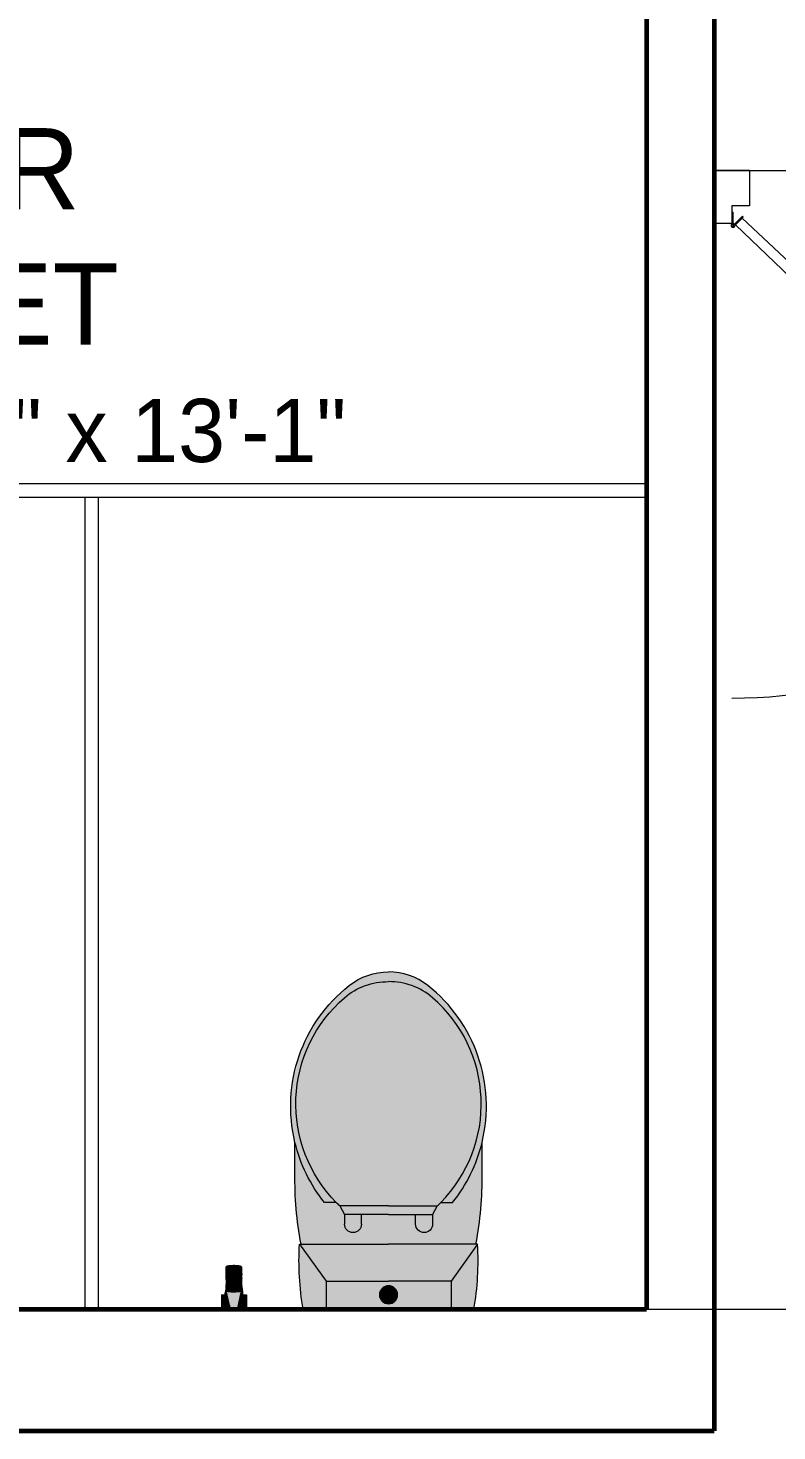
# Model space of a CAD drawing. Header units: feet. Extents: x 109753 to 150441, y 47761 to 75080.
# Drawn here: x 126543.4 to 126598.7, y 49274.4 to 49378 of the extents above; entities that cross this region are included whole.
import ezdxf

# ---------------------------------------------------------------- set-up
doc = ezdxf.new("R2010")
doc.units = ezdxf.units.FT
doc.header["$LTSCALE"] = 50
doc.header["$MEASUREMENT"] = 0
doc.linetypes.add('( Hidden )', pattern=[0.375, 0.25, -0.125])
doc.linetypes.add('CENTER', pattern=[2, 1.25, -0.25, 0.25, -0.25])
for name, color, linetype, lineweight in [('A-Furniture', 175, 'Continuous', 0), ('CENTRELINE', 146, 'CENTER', 18), ('door and windows', 4, 'Continuous', 13), ('DOORS', 7, 'Continuous', 15), ('TEXT', 181, 'Continuous', 13), ('WALL', 1, 'Continuous', 60)]:
    doc.layers.add(name, color=color, linetype=linetype, lineweight=lineweight)
doc.styles.add('GL_Imperial', font='GOTHIC.TTF', dxfattribs={"height": 8})

# ---------------------------------------------------------------- blocks, each defined once
blk = doc.blocks.new('*U539')
at = {"color": 9, "linetype": '( Hidden )', "lineweight": 0, "ltscale": 5, "true_color": 0xc7c8ca}
blk.add_line((30, 3), (0, 3), dxfattribs=at)
blk.add_arc((29, 1), 28, 180, 270, dxfattribs=at)
at = {"layer": 'DOORS'}
for p, q in [((0, 3), (0, 0)), ((2, 3), (0, 3)), ((2, 3), (2, 1)), ((28, 3), (28, 1)), ((28, 3), (30, 3)), ((30, 0), (30, 3)), ((1, 1), (1, 0)), ((2, 1), (1, 1)), ((28, 1), (29, 1)), ((29, 1), (29, 0)), ((28.349, 0.362), (28.389, 0.403)), ((28.349, 0.362), (28.818, -0.107)), ((28.389, 0.403), (28.841, -0.049)), ((28.943, 0.632), (28.943, -0.006)), ((28.943, 0.632), (29, 0.632)), ((29, 0.632), (29, -0.032)), ((1, 0), (0, 0)), ((29, 0), (30, 0))]:
    blk.add_line(p, q, dxfattribs=at)
at = {"layer": 'DOORS', "color": 8}
for p, q in [((9.025, -16.047), (9.135, -15.944)), ((9.146, -15.956), (9.135, -15.944)), ((9.848, -16.513), (9.302, -15.85)), ((9.93, -16.437), (9.411, -15.749)), ((9.969, -16.393), (9.459, -15.718)), ((9.309, -17.012), (8.669, -16.459)), ((9.355, -16.975), (8.702, -16.412)), ((9.437, -16.899), (8.811, -16.311)), ((9.025, -16.047), (8.915, -16.15)), ((8.927, -16.162), (8.915, -16.15)), ((9.542, -16.801), (8.935, -16.195)), ((9.746, -16.609), (9.178, -15.967)), ((9.828, -16.773), (9.751, -16.691)), ((9.887, -16.719), (9.809, -16.636)), ((9.924, -16.684), (9.847, -16.601)), ((9.942, -16.667), (9.865, -16.584)), ((10.25, -16.645), (9.977, -16.775)), ((10.407, -16.498), (10.033, -16.722)), ((9.385, -17.455), (9.633, -17.097)), ((9.584, -17.003), (9.507, -16.92)), ((9.602, -16.986), (9.524, -16.903)), ((9.542, -17.308), (9.69, -17.044)), ((9.639, -16.951), (9.562, -16.868)), ((9.698, -16.896), (9.62, -16.814)), ((9.708, -17.153), (9.751, -16.987)), ((9.841, -17.029), (9.818, -16.924)), ((9.952, -16.925), (9.849, -16.895)), ((10.084, -16.801), (9.916, -16.833)), ((10.711, -17.471), (10.669, -17.637)), ((10.877, -17.315), (10.73, -17.579)), ((11.035, -17.168), (10.786, -17.526)), ((10.012, -18.126), (10.386, -17.901)), ((10.17, -17.978), (10.442, -17.848)), ((10.336, -17.823), (10.504, -17.791)), ((10.451, -18.23), (10.96, -18.905)), ((10.468, -17.699), (10.571, -17.728)), ((10.477, -17.957), (10.554, -18.039)), ((10.49, -18.187), (11.009, -18.875)), ((10.495, -17.94), (10.572, -18.022)), ((10.533, -17.905), (10.61, -17.987)), ((10.571, -18.11), (11.117, -18.773)), ((10.579, -17.595), (10.602, -17.699)), ((10.591, -17.85), (10.668, -17.932)), ((10.676, -18.012), (11.241, -18.657)), ((10.722, -17.728), (10.799, -17.81)), ((10.78, -17.673), (10.857, -17.755)), ((10.818, -17.638), (10.895, -17.72)), ((10.836, -17.621), (10.913, -17.703)), ((10.881, -17.82), (11.485, -18.429)), ((10.983, -17.725), (11.609, -18.312)), ((11.065, -17.648), (11.717, -18.211)), ((11.11, -17.612), (11.751, -18.165)), ((11.273, -18.667), (11.285, -18.68)), ((11.395, -18.577), (11.285, -18.68)), ((11.395, -18.577), (11.505, -18.474)), ((11.493, -18.461), (11.505, -18.474))]:
    blk.add_line(p, q, dxfattribs=at)
at = {"layer": 'DOORS', "color": 1}
for p, q in [((9.362, -15.754), (9.036, -16.059)), ((9.427, -15.733), (9.057, -16.081)), ((9.382, -15.776), (9.362, -15.754)), ((9.962, -16.337), (9.512, -15.741)), ((8.686, -16.428), (9.057, -16.081)), ((9.253, -17.001), (8.688, -16.513)), ((8.711, -16.364), (9.036, -16.059)), ((8.731, -16.385), (8.711, -16.364)), ((9.33, -16.999), (9.643, -16.706)), ((9.955, -16.413), (9.643, -16.706)), ((9.876, -16.574), (9.686, -16.752)), ((9.957, -16.653), (9.763, -16.835)), ((9.949, -16.661), (9.871, -16.578)), ((9.875, -16.489), (9.879, -16.493)), ((10.034, -16.652), (10.037, -16.655)), ((10.119, -16.649), (10.114, -16.654)), ((10.456, -16.441), (10.119, -16.649)), ((10.543, -16.45), (10.537, -16.444)), ((9.325, -17.501), (9.555, -17.178)), ((9.41, -16.924), (9.415, -16.928)), ((9.495, -16.931), (9.686, -16.752)), ((9.577, -17.009), (9.5, -16.926)), ((9.555, -17.178), (9.559, -17.173)), ((9.563, -17.093), (9.565, -17.097)), ((9.569, -17.017), (9.763, -16.835)), ((10.857, -17.53), (10.854, -17.527)), ((10.865, -17.446), (10.86, -17.45)), ((11.095, -17.123), (10.865, -17.446)), ((11.091, -17.036), (11.097, -17.042)), ((9.328, -17.588), (9.322, -17.581)), ((9.877, -18.174), (9.883, -18.18)), ((9.963, -18.183), (10.3, -17.975)), ((10.3, -17.975), (10.305, -17.97)), ((10.385, -17.972), (10.382, -17.969)), ((10.458, -18.287), (10.908, -18.883)), ((10.462, -17.971), (10.657, -17.789)), ((10.464, -18.211), (10.777, -17.917)), ((10.471, -17.963), (10.548, -18.045)), ((10.545, -18.135), (10.541, -18.13)), ((10.543, -18.05), (10.734, -17.871)), ((10.851, -17.607), (10.657, -17.789)), ((10.924, -17.693), (10.734, -17.871)), ((11.09, -17.624), (10.777, -17.917)), ((10.842, -17.615), (10.919, -17.697)), ((11.009, -17.7), (11.005, -17.695)), ((11.166, -17.623), (11.732, -18.111)), ((11.734, -18.196), (11.363, -18.543)), ((11.709, -18.26), (11.383, -18.564)), ((11.688, -18.238), (11.709, -18.26)), ((10.992, -18.89), (11.363, -18.543)), ((11.038, -18.848), (11.058, -18.869)), ((11.058, -18.869), (11.383, -18.564))]:
    blk.add_line(p, q, dxfattribs=at)
at = {"layer": 'DOORS'}
blk.add_lwpolyline([(28.796, -0.085), (9.225, -18.819), (8.639, -18.233), (28.416, 0.295)], dxfattribs=at)
for radius in [0.111, 0.0537]:
    blk.add_circle((28.929, -0.116), radius, dxfattribs=at)
at = {"layer": 'DOORS', "color": 1}
for centre, start, end in [((9.466, -15.775), 37.05764, 133.13402), ((8.725, -16.47), 133.13402, 229.21039), ((9.837, -16.532), 313.13402, 43.13402), ((9.916, -16.371), 313.13402, 37.05764), ((9.996, -16.695), 48.39126, 133.13402), ((10.075, -16.612), 228.39126, 313.13402), ((10.495, -16.483), 43.13402, 133.13402), ((9.291, -16.958), 229.21039, 313.13402), ((9.364, -17.542), 133.13402, 223.13402), ((9.456, -16.889), 223.13402, 313.13402), ((9.608, -17.058), 133.13402, 217.87677), ((9.52, -17.132), 313.13402, 37.87677), ((10.899, -17.492), 133.13402, 217.87677), ((10.812, -17.565), 313.13402, 37.87677), ((11.056, -17.081), 313.13402, 43.13402), ((9.924, -18.141), 223.13402, 313.13402), ((10.344, -18.012), 48.39126, 133.13402), ((10.423, -17.929), 228.39126, 313.13402), ((10.503, -18.252), 133.13402, 217.05764), ((10.582, -18.091), 133.13402, 223.13402), ((10.963, -17.734), 43.13402, 133.13402), ((11.129, -17.666), 49.21039, 133.13402), ((11.695, -18.154), 313.13402, 49.21039), ((10.953, -18.848), 217.05764, 313.13402)]:
    blk.add_arc(centre, 0.0571, start, end, dxfattribs=at)
blk = doc.blocks.new('toilet')
at = {"true_color": 0xaaabad}
h = blk.add_hatch(color=253, dxfattribs=at)
h.dxf.hatch_style = 1
h.paths.add_polyline_path([(-0.1212, 0), (-0.1657, 0, 0.056711), (-0.1727, -0.126), (-0.1212, -0.054)])
at = {"true_color": 0xcecdcb}
h = blk.add_hatch(color=254, dxfattribs=at)
h.dxf.hatch_style = 1
h.paths.add_polyline_path([(0.1213, -0.054), (0.1213, 0), (-0.1212, 0), (-0.1212, -0.054), (0, -0.054)])
h.paths.add_polyline_path([(-0.0176, -0.0279, -1), (0.0176, -0.0279, -1)], flags=16)
h.paths.add_polyline_path([(-0.0154, -0.0279, -1), (0.0154, -0.0279, -1)], flags=0)
at = {"true_color": 0xaaabad}
h = blk.add_hatch(color=253, dxfattribs=at)
h.dxf.hatch_style = 1
h.paths.add_polyline_path([(0.1657, 0), (0.1213, 0), (0.1213, -0.054), (0.1727, -0.126, 0.056711)])
h = blk.add_hatch(color=253, dxfattribs=at)
h.dxf.hatch_style = 1
h.paths.add_polyline_path([(-0.3242, -0.0279), (-0.3167, -0.0279), (-0.3129, -0.0279), (-0.3086, -0.0078), (-0.3086, -0.0001), (-0.3242, -0.0001)])
at = {"true_color": 0xcecdcb}
h = blk.add_hatch(color=254, dxfattribs=at)
h.dxf.hatch_style = 1
h.paths.add_polyline_path([(-0.2924, -0.002, 0.362033), (-0.2934, -0.0011), (-0.2999, -0.0011), (-0.3064, -0.0011, 0.362033), (-0.3074, -0.002), (-0.3146, -0.0355), (-0.3146, -0.0356), (-0.3144, -0.0352), (-0.3137, -0.0347), (-0.3126, -0.0343), (-0.311, -0.0339), (-0.309, -0.0336), (-0.3067, -0.0333), (-0.3042, -0.0332), (-0.3015, -0.0331), (-0.2987, -0.0331), (-0.296, -0.0331), (-0.2935, -0.0333), (-0.2911, -0.0335), (-0.2891, -0.0339), (-0.2874, -0.0342), (-0.2862, -0.0346), (-0.2855, -0.0351), (-0.2852, -0.0356)])
at = {"true_color": 0xaaabad}
h = blk.add_hatch(color=253, dxfattribs=at)
h.dxf.hatch_style = 1
h.paths.add_polyline_path([(-0.3064, -0.0011), (-0.2999, -0.0011), (-0.2934, -0.0011, -0.362033), (-0.2924, -0.002), (-0.2912, -0.0078), (-0.2912, -0.0001), (-0.3086, -0.0001), (-0.3086, -0.0078), (-0.3074, -0.002, -0.362033)])
h = blk.add_hatch(color=253, dxfattribs=at)
h.dxf.hatch_style = 1
h.paths.add_polyline_path([(-0.2868, -0.0279), (-0.2831, -0.0279), (-0.2756, -0.0279), (-0.2756, -0.0001), (-0.2912, -0.0001), (-0.2912, -0.0078)])
at = {"true_color": 0x646d72}
h = blk.add_hatch(color=251, dxfattribs=at)
h.dxf.hatch_style = 1
h.paths.add_polyline_path([(-0.0154, -0.0279, 1), (0.0154, -0.0279, 1)], flags=0)
h.paths.add_polyline_path([(0.0176, -0.0279, 1), (-0.0176, -0.0279, 1)])
h.paths.add_polyline_path([(0.0154, -0.0279, -1), (-0.0154, -0.0279, -1)], flags=16)
at = {"true_color": 0xaaabad}
h = blk.add_hatch(color=253, dxfattribs=at)
h.dxf.hatch_style = 1
h.paths.add_polyline_path([(0.0154, -0.0279, 1), (-0.0154, -0.0279, 1)])
at = {"true_color": 0x646d72}
h = blk.add_hatch(color=251, dxfattribs=at)
h.dxf.hatch_style = 1
h.paths.add_polyline_path([(-0.3129, -0.0279), (-0.3167, -0.0279), (-0.3168, -0.0309), (-0.3163, -0.0339), (-0.3146, -0.0478), (-0.3146, -0.0355)])
at = {"true_color": 0xcecdcb}
h = blk.add_hatch(color=254, dxfattribs=at)
h.dxf.hatch_style = 1
h.paths.add_polyline_path([(-0.2852, -0.0356), (-0.2855, -0.0351), (-0.2862, -0.0346), (-0.2874, -0.0342), (-0.2891, -0.0339), (-0.2911, -0.0335), (-0.2935, -0.0333), (-0.296, -0.0331), (-0.2987, -0.0331), (-0.3015, -0.0331), (-0.3042, -0.0332), (-0.3067, -0.0333), (-0.309, -0.0336), (-0.311, -0.0339), (-0.3126, -0.0343), (-0.3137, -0.0347), (-0.3144, -0.0352), (-0.3146, -0.0356), (-0.3146, -0.0478), (-0.3146, -0.0578), (-0.3144, -0.0574), (-0.3137, -0.0569), (-0.3126, -0.0565), (-0.311, -0.0561), (-0.309, -0.0558), (-0.3067, -0.0555), (-0.3042, -0.0553), (-0.3015, -0.0553), (-0.2987, -0.0552), (-0.296, -0.0553), (-0.2935, -0.0555), (-0.2911, -0.0557), (-0.2891, -0.056), (-0.2874, -0.0564), (-0.2862, -0.0568), (-0.2855, -0.0573), (-0.2852, -0.0577), (-0.2852, -0.0478)])
at = {"true_color": 0x646d72}
h = blk.add_hatch(color=251, dxfattribs=at)
h.dxf.hatch_style = 1
h.paths.add_polyline_path([(-0.283, -0.0309), (-0.2831, -0.0279), (-0.2868, -0.0279), (-0.2852, -0.0356), (-0.2852, -0.0478), (-0.2835, -0.0339)])
at = {"true_color": 0xaaabad}
h = blk.add_hatch(color=253, dxfattribs=at)
h.dxf.hatch_style = 1
h.paths.add_polyline_path([(0, -0.054), (-0.1212, -0.054), (-0.1727, -0.126), (-0.1695, -0.126), (0, -0.126), (0.1695, -0.126), (0.1727, -0.126), (0.1213, -0.054)])
at = {"true_color": 0x646d72}
h = blk.add_hatch(color=251, dxfattribs=at)
h.dxf.hatch_style = 1
h.paths.add_polyline_path([(-0.2874, -0.0564), (-0.2891, -0.056), (-0.2911, -0.0557), (-0.2935, -0.0555), (-0.296, -0.0553), (-0.2987, -0.0552), (-0.3015, -0.0553), (-0.3042, -0.0553), (-0.3067, -0.0555), (-0.309, -0.0558), (-0.311, -0.0561), (-0.3126, -0.0565), (-0.3137, -0.0569), (-0.3144, -0.0574), (-0.3146, -0.0578), (-0.3146, -0.0577, 0.37361), (-0.3145, -0.0606), (-0.3144, -0.0602), (-0.3137, -0.0598), (-0.3126, -0.0593), (-0.311, -0.0589), (-0.309, -0.0586), (-0.3067, -0.0584), (-0.3042, -0.0582), (-0.3015, -0.0581), (-0.2987, -0.0581), (-0.296, -0.0582), (-0.2935, -0.0583), (-0.2911, -0.0586), (-0.2891, -0.0589), (-0.2874, -0.0593), (-0.2862, -0.0597), (-0.2855, -0.0601), (-0.2852, -0.0606, 0.367488), (-0.2852, -0.0577), (-0.2855, -0.0573), (-0.2862, -0.0568)])
at = {"true_color": 0xcecdcb}
h = blk.add_hatch(color=254, dxfattribs=at)
h.dxf.hatch_style = 1
h.paths.add_polyline_path([(-0.2987, -0.0704), (-0.296, -0.0705), (-0.2922, -0.0707), (-0.2881, -0.0714), (-0.2862, -0.072), (-0.2852, -0.0726, 0.096235), (-0.2852, -0.0623), (-0.2852, -0.0606), (-0.2855, -0.0601), (-0.2862, -0.0597), (-0.2874, -0.0593), (-0.2891, -0.0589), (-0.2911, -0.0586), (-0.2935, -0.0583), (-0.296, -0.0582), (-0.2987, -0.0581), (-0.3015, -0.0581), (-0.3042, -0.0582), (-0.3067, -0.0584), (-0.309, -0.0586), (-0.311, -0.0589), (-0.3126, -0.0593), (-0.3137, -0.0598), (-0.3144, -0.0602), (-0.3146, -0.0607), (-0.3146, -0.0623, 0.094513), (-0.3147, -0.0724), (-0.312, -0.0714), (-0.309, -0.0709), (-0.3067, -0.0707), (-0.3042, -0.0705), (-0.3015, -0.0704)])
at = {"true_color": 0x646d72}
h = blk.add_hatch(color=251, dxfattribs=at)
h.dxf.hatch_style = 1
h.paths.add_polyline_path([(-0.3015, -0.0704), (-0.3042, -0.0705), (-0.3067, -0.0707), (-0.309, -0.0709), (-0.311, -0.0713), (-0.3126, -0.0716), (-0.3137, -0.0721), (-0.3144, -0.0725), (-0.3146, -0.073), (-0.3146, -0.0747, 0.302314), (-0.3147, -0.0774), (-0.3134, -0.0765), (-0.311, -0.0759), (-0.309, -0.0756), (-0.3067, -0.0753), (-0.3042, -0.0751), (-0.3015, -0.0751), (-0.2987, -0.075), (-0.296, -0.0751), (-0.2922, -0.0754), (-0.2881, -0.076), (-0.2862, -0.0766), (-0.2851, -0.0773, 0.296022), (-0.2852, -0.0747), (-0.2852, -0.0729), (-0.2855, -0.0724), (-0.2862, -0.072), (-0.2874, -0.0716), (-0.2891, -0.0712), (-0.2911, -0.0709), (-0.2935, -0.0706), (-0.296, -0.0705), (-0.2987, -0.0704)])
h = blk.add_hatch(color=251, dxfattribs=at)
h.dxf.hatch_style = 1
h.paths.add_polyline_path([(-0.2987, -0.0598), (-0.296, -0.0599), (-0.2935, -0.0601), (-0.2911, -0.0603), (-0.2891, -0.0606), (-0.2866, -0.0612), (-0.2852, -0.062), (-0.2852, -0.0606), (-0.2855, -0.0601), (-0.2862, -0.0597), (-0.2874, -0.0593), (-0.2891, -0.0589), (-0.2911, -0.0586), (-0.2935, -0.0583), (-0.296, -0.0582), (-0.2987, -0.0581), (-0.3015, -0.0581), (-0.3042, -0.0582), (-0.3067, -0.0584), (-0.309, -0.0586), (-0.311, -0.0589), (-0.3126, -0.0593), (-0.3137, -0.0598), (-0.3144, -0.0602), (-0.3146, -0.0607), (-0.3146, -0.062), (-0.3137, -0.0615), (-0.3126, -0.0611), (-0.311, -0.0607), (-0.309, -0.0604), (-0.3067, -0.0601), (-0.3042, -0.0599), (-0.3015, -0.0598)], flags=17)
at = {"true_color": 0xcecdcb}
h = blk.add_hatch(color=254, dxfattribs=at)
h.dxf.hatch_style = 1
h.paths.add_polyline_path([(-0.3015, -0.0751), (-0.3042, -0.0751), (-0.3067, -0.0753), (-0.309, -0.0756), (-0.311, -0.0759), (-0.3126, -0.0763), (-0.3137, -0.0767), (-0.3144, -0.0772), (-0.3146, -0.0776), (-0.3146, -0.0821), (-0.3133, -0.0814), (-0.3119, -0.081), (-0.31, -0.0806), (-0.3078, -0.0803), (-0.3052, -0.0801), (-0.3025, -0.08), (-0.2997, -0.0799), (-0.2968, -0.08), (-0.2941, -0.0801), (-0.2916, -0.0804), (-0.2894, -0.0807), (-0.2867, -0.0813), (-0.2852, -0.0821), (-0.2852, -0.0775), (-0.2855, -0.0771), (-0.2862, -0.0766), (-0.2874, -0.0762), (-0.2891, -0.0758), (-0.2911, -0.0755), (-0.2935, -0.0753), (-0.296, -0.0751), (-0.2987, -0.075)])
at = {"true_color": 0x646d72}
h = blk.add_hatch(color=251, dxfattribs=at)
h.dxf.hatch_style = 1
h.paths.add_polyline_path([(-0.2855, -0.082), (-0.2863, -0.0815), (-0.2876, -0.0811), (-0.2894, -0.0807), (-0.2916, -0.0804), (-0.2941, -0.0801), (-0.2968, -0.08), (-0.2997, -0.0799), (-0.3025, -0.08), (-0.3052, -0.0801), (-0.3078, -0.0803), (-0.31, -0.0806), (-0.3119, -0.081), (-0.3133, -0.0814), (-0.3142, -0.0819), (-0.3146, -0.0824), (-0.3146, -0.0824), (-0.3144, -0.0829), (-0.3137, -0.0834), (-0.3126, -0.0838), (-0.311, -0.0842), (-0.309, -0.0845), (-0.3067, -0.0847), (-0.3042, -0.0849), (-0.3015, -0.085), (-0.2987, -0.085), (-0.296, -0.0849), (-0.2935, -0.0848), (-0.2911, -0.0845), (-0.2891, -0.0842), (-0.2874, -0.0839), (-0.2862, -0.0834), (-0.2855, -0.083), (-0.2852, -0.0825)])
at = {"true_color": 0xaaabad}
h = blk.add_hatch(color=253, dxfattribs=at)
h.dxf.hatch_style = 1
h.paths.add_polyline_path([(-0.1814, -0.2634), (-0.1814, -0.3235, -0.11024), (-0.1242, -0.2069), (-0.1014, -0.2069, -0.008985), (-0.0945, -0.2001), (-0.0853, -0.1833), (-0.0853, -0.165, -1), (-0.0525, -0.165), (-0.0525, -0.1833), (0, -0.1833), (0.0525, -0.1833), (0.0525, -0.165, -1), (0.0853, -0.165), (0.0853, -0.1833), (0.0945, -0.2001, -0.008985), (0.1014, -0.2069), (0.1242, -0.2069, -0.11024), (0.1814, -0.3235), (0.1814, -0.2634, 0.052199), (0.1695, -0.126), (0, -0.126), (-0.1695, -0.126, 0.052199)])
at = {"true_color": 0x646d72}
h = blk.add_hatch(color=251, dxfattribs=at)
h.dxf.hatch_style = 1
h.paths.add_polyline_path([(-0.0525, -0.1833), (-0.0525, -0.165, 1), (-0.0853, -0.165), (-0.0853, -0.1833)])
h = blk.add_hatch(color=251, dxfattribs=at)
h.dxf.hatch_style = 1
h.paths.add_polyline_path([(0.0525, -0.1833), (0.0853, -0.1833), (0.0853, -0.165, 1), (0.0525, -0.165)])
h = blk.add_hatch(color=251, dxfattribs=at)
h.dxf.hatch_style = 1
h.paths.add_polyline_path([(0.0945, -0.2001), (0.0853, -0.1833), (0.0525, -0.1833), (0, -0.1833), (-0.0525, -0.1833), (-0.0853, -0.1833), (-0.0945, -0.2001), (0, -0.2001)])
h = blk.add_hatch(color=251, dxfattribs=at)
h.dxf.hatch_style = 1
h.paths.add_polyline_path([(0.0853, -0.604, -0.182634), (0, -0.6351, -0.182634), (-0.0853, -0.604, -0.434217), (-0.1014, -0.2069), (-0.1242, -0.2069, 0.11024), (-0.1814, -0.3235, 0.292914), (-0.0762, -0.6277, 0.16845), (0, -0.6541, 0.16845), (0.0762, -0.6277, 0.292914), (0.1814, -0.3235, 0.11024), (0.1242, -0.2069), (0.1014, -0.2069, -0.434217)])
at = {"true_color": 0xcecdcb}
h = blk.add_hatch(color=254, dxfattribs=at)
h.dxf.hatch_style = 1
h.paths.add_polyline_path([(0, -0.6351, 0.182634), (0.0853, -0.604, 0.434217), (0.1014, -0.2069, 0.008985), (0.0945, -0.2001), (0, -0.2001), (-0.0945, -0.2001, 0.008985), (-0.1014, -0.2069, 0.434217), (-0.0853, -0.604, 0.182634)])
blk.add_line((-0.3242, -0.0001), (-0.2756, -0.0001))
at = {"linetype": 'Continuous'}
for p, q in [((-0.3242, -0.0279), (-0.3242, -0.0001)), ((-0.2756, -0.0279), (-0.2756, -0.0001)), ((-0.3242, -0.0279), (-0.3167, -0.0279)), ((-0.3146, -0.0478), (-0.3163, -0.0339)), ((-0.2852, -0.0478), (-0.2835, -0.0339)), ((-0.2852, -0.0577), (-0.2852, -0.0478)), ((-0.2831, -0.0279), (-0.2756, -0.0279)), ((-0.3146, -0.0606), (-0.3146, -0.0623)), ((-0.3146, -0.0729), (-0.3146, -0.0747)), ((-0.3146, -0.0776), (-0.3146, -0.0824)), ((-0.2852, -0.0623), (-0.2852, -0.0606)), ((-0.2852, -0.0747), (-0.2852, -0.0729)), ((-0.2852, -0.0824), (-0.2852, -0.0775))]:
    blk.add_line(p, q, dxfattribs=at)
at = {"color": 252, "linetype": 'Continuous', "lineweight": 5, "true_color": 0x939598}
for p, q in [((-0.3074, -0.002), (-0.3146, -0.0356)), ((-0.3086, -0.0078), (-0.3086, -0.0001)), ((-0.2999, -0.0011), (-0.3064, -0.0011)), ((-0.2999, -0.0011), (-0.2934, -0.0011)), ((-0.2924, -0.002), (-0.2852, -0.0356)), ((-0.2912, -0.0078), (-0.2912, -0.0001)), ((-0.3146, -0.0355), (-0.3146, -0.0478)), ((-0.2868, -0.0279), (-0.2831, -0.0279)), ((-0.2852, -0.0478), (-0.2852, -0.0356))]:
    blk.add_line(p, q, dxfattribs=at)
at = {"color": 7, "linetype": 'Continuous'}
blk.add_line((-0.3167, -0.0279), (-0.3129, -0.0279), dxfattribs=at)
at = {"color": 252, "lineweight": 5, "true_color": 0x939598}
for p, q in [((-0.0945, -0.2001), (-0.0853, -0.1833)), ((-0.0853, -0.1833), (-0.0853, -0.165)), ((-0.0525, -0.1833), (-0.0853, -0.1833)), ((-0.0525, -0.165), (-0.0525, -0.1833)), ((0, -0.1833), (-0.0525, -0.1833)), ((0, -0.1833), (0.0525, -0.1833)), ((0.0525, -0.165), (0.0525, -0.1833)), ((0.0525, -0.1833), (0.0853, -0.1833)), ((0.0853, -0.1833), (0.0853, -0.165)), ((0.0945, -0.2001), (0.0853, -0.1833))]:
    blk.add_line(p, q, dxfattribs=at)
for points in [[(-0.1657, 0, 0.056711), (-0.1727, -0.126), (-0.1695, -0.126)], [(0.1657, 0, -0.056711), (0.1727, -0.126), (0.1695, -0.126)], [(-0.1695, -0.1262, 0.052121), (-0.1814, -0.2634), (-0.1814, -0.3235, 0.14456)], [(0.1695, -0.1262, -0.052121), (0.1814, -0.2634), (0.1814, -0.3235, -0.14456)], [(-0.1814, -0.3235, 0.292914), (-0.0762, -0.6277, 0.16845), (0, -0.6541, 2.883082)], [(0.1814, -0.3235, -0.292914), (0.0762, -0.6277, -0.16845), (0, -0.6541, -2.883082)]]:
    blk.add_lwpolyline(points, format="xyb")
for points in [[(-0.1727, -0.126), (-0.1212, -0.054), (-0.1212, 0)], [(0.1727, -0.126), (0.1213, -0.054), (0.1213, 0)], [(-0.1212, -0.054), (0, -0.054)], [(0.1213, -0.054), (0, -0.054)]]:
    blk.add_lwpolyline(points, dxfattribs=at)
blk.add_lwpolyline([(0.1657, 0), (-0.1657, 0)])
at = {"linetype": 'Continuous', "flags": 128}
for points in [[(-0.3167, -0.0279), (-0.3168, -0.0309), (-0.3163, -0.0339)], [(-0.2835, -0.0339), (-0.283, -0.0309), (-0.2831, -0.0279)], [(-0.3146, -0.0824), (-0.3144, -0.0829), (-0.3137, -0.0834), (-0.3126, -0.0838), (-0.311, -0.0842), (-0.309, -0.0845), (-0.3067, -0.0847), (-0.3042, -0.0849), (-0.3015, -0.085), (-0.2987, -0.085), (-0.296, -0.0849), (-0.2935, -0.0848), (-0.2911, -0.0845), (-0.2891, -0.0842), (-0.2874, -0.0839), (-0.2862, -0.0834), (-0.2855, -0.083), (-0.2852, -0.0825)]]:
    blk.add_lwpolyline(points, dxfattribs=at)
at = {"color": 252, "linetype": 'Continuous', "lineweight": 5, "true_color": 0x939598, "flags": 128}
for points in [[(-0.2852, -0.0356), (-0.2855, -0.0351), (-0.2862, -0.0346), (-0.2874, -0.0342), (-0.2891, -0.0339), (-0.2911, -0.0335), (-0.2935, -0.0333), (-0.296, -0.0331), (-0.2987, -0.0331), (-0.3015, -0.0331), (-0.3042, -0.0332), (-0.3067, -0.0333), (-0.309, -0.0336), (-0.311, -0.0339), (-0.3126, -0.0343), (-0.3137, -0.0347), (-0.3144, -0.0352), (-0.3146, -0.0356)], [(-0.2852, -0.0577), (-0.2855, -0.0573), (-0.2862, -0.0568), (-0.2874, -0.0564), (-0.2891, -0.056), (-0.2911, -0.0557), (-0.2935, -0.0555), (-0.296, -0.0553), (-0.2987, -0.0552), (-0.3015, -0.0553), (-0.3042, -0.0553), (-0.3067, -0.0555), (-0.309, -0.0558), (-0.311, -0.0561), (-0.3126, -0.0565), (-0.3137, -0.0569), (-0.3144, -0.0574), (-0.3146, -0.0578), (-0.3146, -0.0478)], [(-0.2852, -0.0606), (-0.2855, -0.0601), (-0.2862, -0.0597), (-0.2874, -0.0593), (-0.2891, -0.0589), (-0.2911, -0.0586), (-0.2935, -0.0583), (-0.296, -0.0582), (-0.2987, -0.0581), (-0.3015, -0.0581), (-0.3042, -0.0582), (-0.3067, -0.0584), (-0.309, -0.0586), (-0.311, -0.0589), (-0.3126, -0.0593), (-0.3137, -0.0598), (-0.3144, -0.0602), (-0.3146, -0.0607)], [(-0.2852, -0.0623), (-0.2855, -0.0619), (-0.2862, -0.0614), (-0.2874, -0.061), (-0.2891, -0.0606), (-0.2911, -0.0603), (-0.2935, -0.0601), (-0.296, -0.0599), (-0.2987, -0.0598), (-0.3015, -0.0598), (-0.3042, -0.0599), (-0.3067, -0.0601), (-0.309, -0.0604), (-0.311, -0.0607), (-0.3126, -0.0611), (-0.3137, -0.0615), (-0.3144, -0.0619), (-0.3146, -0.0624)], [(-0.2852, -0.0729), (-0.2855, -0.0724), (-0.2862, -0.072), (-0.2874, -0.0716), (-0.2891, -0.0712), (-0.2911, -0.0709), (-0.2935, -0.0706), (-0.296, -0.0705), (-0.2987, -0.0704), (-0.3015, -0.0704), (-0.3042, -0.0705), (-0.3067, -0.0707), (-0.309, -0.0709), (-0.311, -0.0713), (-0.3126, -0.0716), (-0.3137, -0.0721), (-0.3144, -0.0725), (-0.3146, -0.073)], [(-0.2852, -0.0747), (-0.2855, -0.0742), (-0.2862, -0.0738), (-0.2874, -0.0733), (-0.2891, -0.073), (-0.2911, -0.0727), (-0.2935, -0.0724), (-0.296, -0.0722), (-0.2987, -0.0722), (-0.3015, -0.0722), (-0.3042, -0.0723), (-0.3067, -0.0724), (-0.309, -0.0727), (-0.311, -0.073), (-0.3126, -0.0734), (-0.3137, -0.0738), (-0.3144, -0.0743), (-0.3146, -0.0747)], [(-0.2852, -0.0775), (-0.2855, -0.0771), (-0.2862, -0.0766), (-0.2874, -0.0762), (-0.2891, -0.0758), (-0.2911, -0.0755), (-0.2935, -0.0753), (-0.296, -0.0751), (-0.2987, -0.075), (-0.3015, -0.0751), (-0.3042, -0.0751), (-0.3067, -0.0753), (-0.309, -0.0756), (-0.311, -0.0759), (-0.3126, -0.0763), (-0.3137, -0.0767), (-0.3144, -0.0772), (-0.3146, -0.0776)]]:
    blk.add_lwpolyline(points, dxfattribs=at)
at = {"color": 7, "linetype": 'Continuous', "flags": 128}
blk.add_lwpolyline([(-0.2852, -0.0824), (-0.2855, -0.082), (-0.2863, -0.0815), (-0.2876, -0.0811), (-0.2894, -0.0807), (-0.2916, -0.0804), (-0.2941, -0.0801), (-0.2968, -0.08), (-0.2997, -0.0799), (-0.3025, -0.08), (-0.3052, -0.0801), (-0.3078, -0.0803), (-0.31, -0.0806), (-0.3119, -0.081), (-0.3133, -0.0814), (-0.3142, -0.0819), (-0.3146, -0.0824)], dxfattribs=at)
at = {"color": 7}
for points in [[(-0.1695, -0.126), (0, -0.126)], [(0.1695, -0.126), (0, -0.126)]]:
    blk.add_lwpolyline(points, dxfattribs=at)
at = {"color": 252, "lineweight": 5, "true_color": 0x939598}
for points in [[(-0.1242, -0.2069, 0.11024), (-0.1814, -0.3235, 0.16845)], [(-0.1014, -0.2069), (-0.1242, -0.2069, 0.416606)], [(0.1014, -0.2069), (0.1242, -0.2069, -0.416606)], [(0.1242, -0.2069, -0.11024), (0.1814, -0.3235, -0.16845)]]:
    blk.add_lwpolyline(points, format="xyb", dxfattribs=at)
at = {"color": 7}
for points in [[(-0.1014, -0.2069, 0.434217), (-0.0853, -0.604, 0.182634), (0, -0.6351, 2.693815)], [(-0.0945, -0.2001, 0.008985), (-0.1014, -0.2069, 0.182634)], [(0, -0.2001), (-0.0945, -0.2001, 0.008985)], [(0, -0.2001), (0.0945, -0.2001, -0.444938)], [(0.1014, -0.2069, -0.434217), (0.0853, -0.604, -0.182634), (0, -0.6351, -2.693815)], [(0.0945, -0.2001, -0.008985), (0.1014, -0.2069, -0.182634)]]:
    blk.add_lwpolyline(points, format="xyb", dxfattribs=at)
blk.add_circle((0, -0.0279), 0.0176)
at = {"color": 8}
blk.add_circle((0, -0.0279), 0.0154, dxfattribs=at)
at = {"color": 252, "linetype": 'Continuous', "lineweight": 5, "true_color": 0x939598}
for centre, start, end in [((-0.3064, -0.0022), 90, 169.6077), ((-0.2934, -0.0022), 10.3923, 90)]:
    blk.add_arc(centre, 0.00104, start, end, dxfattribs=at)
at = {"linetype": 'Continuous'}
for centre, radius, start, end in [((-0.3129, -0.0592), 0.0022, 139.3773, 220.3556), ((-0.2881, -0.0676), 0.027, 168.7018, 191.2982), ((-0.3126, -0.0761), 0.00244, 143.8457, 216.1543), ((-0.2869, -0.0592), 0.0022, 319.6444, 40.3556), ((-0.3117, -0.0676), 0.027, 348.7018, 11.2982), ((-0.2872, -0.0761), 0.00244, 323.8457, 36.1543)]:
    blk.add_arc(centre, radius, start, end, dxfattribs=at)
at = {"color": 252, "lineweight": 5, "true_color": 0x939598}
for centre in [(-0.0689, -0.165), (0.0689, -0.165)]:
    blk.add_arc(centre, 0.0164, 0, 180, dxfattribs=at)

msp = doc.modelspace()

# ---------------------------------------------------------------- linework, layer by layer
at = {"layer": 'CENTRELINE', "ltscale": 35}
msp.add_line((126135.15, 49283.39), (127068.15, 49283.39), dxfattribs=at)
at = {"layer": 'door and windows'}
for p, q in [((126507.15, 49344.39), (126589.11, 49344.39)), ((126507.15, 49343.39), (126589.11, 49343.39)), ((126547.63, 49283.39), (126547.63, 49343.39)), ((126548.63, 49283.39), (126548.63, 49343.39))]:
    msp.add_line(p, q, dxfattribs=at)
at = {"layer": 'WALL'}
for p, q in [((126594.11, 49655.63), (126594.11, 49274.39)), ((126589.11, 49440.51), (126589.11, 49283.39)), ((126507.15, 49283.39), (126589.11, 49283.39)), ((126548.13, 49283.39), (126548.13, 49283.39)), ((126429.15, 49274.39), (126594.11, 49274.39)), ((126590.11, 49274.39), (126590.11, 49274.39))]:
    msp.add_line(p, q, dxfattribs=at)

# ---------------------------------------------------------------- block references
at = {"layer": 'A-Furniture', "xscale": -38.10000000000003, "yscale": 38.10000000000003, "zscale": 38.10000000000003, "rotation": 180}
msp.add_blockref('toilet', (126570.05, 49283.39), dxfattribs=at)
at = {"layer": 'WALL', "xscale": -1.300000000000211, "yscale": 1.300000000000211, "zscale": 1.30000000000021}
msp.add_blockref('*U539', (126633.11, 49363.61), dxfattribs=at)

# ---------------------------------------------------------------- texts
at = {"layer": 'TEXT', "insert": (126518.03, 49370.65), "char_height": 8, "width": 59.668, "attachment_point": 1, "style": 'GL_Imperial'}
msp.add_mtext('\\pi0.23579;{\\H0.75x;WATER CLOSET\\P\\pi10.51853;\\H0.77778x;6\'-10" x 13\'-1"}', dxfattribs=at)

doc.saveas('drawing.dxf')
